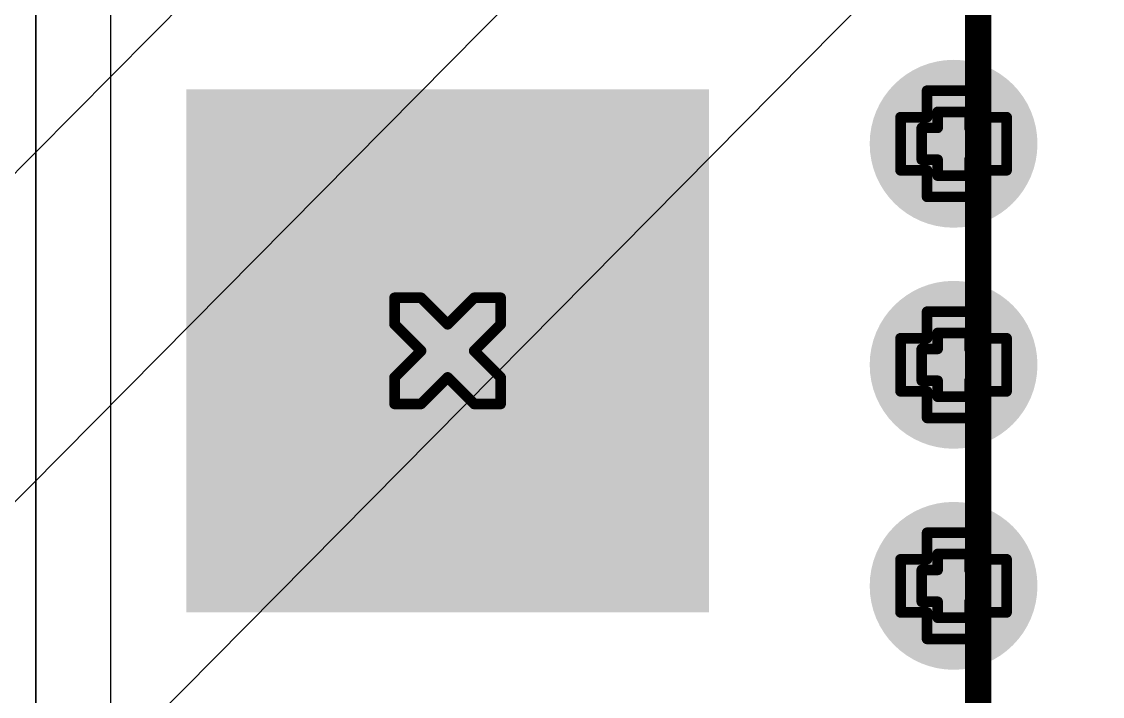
# Model space of a CAD drawing. Header units: inches. Extents: x -4 to 5258, y -4 to 5281.
# Drawn here: x 127.42 to 132.6, y 99.17 to 102.4 of the extents above; entities that cross this region are included whole.
import ezdxf

# ---------------------------------------------------------------- set-up
doc = ezdxf.new("R2010")
doc.units = ezdxf.units.IN
for name, color, linetype in [('Bottom Layer', 5, 'Continuous'), ('Bottom Solder', 6, 'Continuous'), ('Drill Drawing', 1, 'Continuous'), ('Layer 1', 16, 'Continuous'), ('Layer 2', 76, 'Continuous'), ('Multi-Layer', 9, 'Continuous'), ('Pad Holes', 156, 'Continuous'), ('Top Layer', 1, 'Continuous'), ('Top Overlay', 2, 'Continuous'), ('Top Solder', 216, 'Continuous'), ('Via Holes', 16, 'Continuous')]:
    doc.layers.add(name, color=color, linetype=linetype)

# ---------------------------------------------------------------- blocks, each defined once
blk = doc.blocks.new('13_WQFN_HR__3_2__31')
at = {"layer": 'Top Solder'}
for p in [(-0.5467, -0.9227), (0.575, 1.81), (1.1783, -0.9227)]:
    blk.add_line(p, (5220.6763, 5271.621), dxfattribs=at)
blk = doc.blocks.new('DB128L_5_08_3P_OG_S_216')
at = {"layer": 'Bottom Layer'}
blk.add_hatch(color=5, dxfattribs=at).paths.add_polyline_path([(-6.28, 1.2), (-3.88, 1.2), (-3.88, -1.2), (-6.28, -1.2)])
at = {"layer": 'Bottom Solder'}
blk.add_hatch(color=6, dxfattribs=at).paths.add_polyline_path([(-6.3308, 1.2508), (-3.8292, 1.2508), (-3.8292, -1.2508), (-6.3308, -1.2508)])
at = {"layer": 'Layer 1'}
blk.add_hatch(color=16, dxfattribs=at).paths.add_polyline_path([(-6.28, 1.2), (-3.88, 1.2), (-3.88, -1.2), (-6.28, -1.2)])
at = {"layer": 'Layer 2'}
blk.add_hatch(color=76, dxfattribs=at).paths.add_polyline_path([(-6.28, 1.2), (-3.88, 1.2), (-3.88, -1.2), (-6.28, -1.2)])
at = {"layer": 'Multi-Layer'}
blk.add_hatch(color=9, dxfattribs=at).paths.add_polyline_path([(-6.28, 1.2), (-3.88, 1.2), (-3.88, -1.2), (-6.28, -1.2)])
at = {"layer": 'Pad Holes'}
h = blk.add_hatch(color=7, dxfattribs=at)
edge = h.paths.add_edge_path()
edge.add_arc((-5.08, 0), 0.8, 0, 360)
at = {"layer": 'Top Layer'}
blk.add_hatch(color=1, dxfattribs=at).paths.add_polyline_path([(-6.28, 1.2), (-3.88, 1.2), (-3.88, -1.2), (-6.28, -1.2)])
at = {"layer": 'Top Solder'}
blk.add_hatch(color=216, dxfattribs=at).paths.add_polyline_path([(-6.3308, 1.2508), (-3.8292, 1.2508), (-3.8292, -1.2508), (-6.3308, -1.2508)])
at = {"layer": 'Top Overlay'}
blk.add_lwpolyline([(-7.62, -5.1, 0.127, 0.127, 0), (-7.62, 5, 0.127, 0.127, 0)], format="xyseb", dxfattribs=at)

msp = doc.modelspace()

# ---------------------------------------------------------------- hatches: boundary and pattern name
at = {"layer": 'Bottom Layer'}
h = msp.add_hatch(color=5, dxfattribs=at)
edge = h.paths.add_edge_path()
edge.add_arc((131.8852, 101.812), 0.3, 0, 360)
h = msp.add_hatch(color=5, dxfattribs=at)
edge = h.paths.add_edge_path()
edge.add_arc((131.8852, 100.7543), 0.3, 0, 360)
h = msp.add_hatch(color=5, dxfattribs=at)
edge = h.paths.add_edge_path()
edge.add_arc((131.8852, 99.6967), 0.3, 0, 360)
at = {"layer": 'Bottom Solder'}
h = msp.add_hatch(color=6, dxfattribs=at)
edge = h.paths.add_edge_path()
edge.add_arc((131.8852, 101.812), 0.4016, 0, 360)
h = msp.add_hatch(color=6, dxfattribs=at)
edge = h.paths.add_edge_path()
edge.add_arc((131.8852, 100.7543), 0.4016, 0, 360)
h = msp.add_hatch(color=6, dxfattribs=at)
edge = h.paths.add_edge_path()
edge.add_arc((131.8852, 99.6967), 0.4016, 0, 360)
at = {"layer": 'Layer 1'}
h = msp.add_hatch(color=16, dxfattribs=at)
edge = h.paths.add_edge_path()
edge.add_arc((131.8852, 101.812), 0.3, 0, 360)
h = msp.add_hatch(color=16, dxfattribs=at)
edge = h.paths.add_edge_path()
edge.add_arc((131.8852, 100.7543), 0.3, 0, 360)
h = msp.add_hatch(color=16, dxfattribs=at)
edge = h.paths.add_edge_path()
edge.add_arc((131.8852, 99.6967), 0.3, 0, 360)
at = {"layer": 'Layer 2'}
h = msp.add_hatch(color=76, dxfattribs=at)
edge = h.paths.add_edge_path()
edge.add_arc((131.8852, 101.812), 0.3, 0, 360)
h = msp.add_hatch(color=76, dxfattribs=at)
edge = h.paths.add_edge_path()
edge.add_arc((131.8852, 100.7543), 0.3, 0, 360)
h = msp.add_hatch(color=76, dxfattribs=at)
edge = h.paths.add_edge_path()
edge.add_arc((131.8852, 99.6967), 0.3, 0, 360)
at = {"layer": 'Top Layer'}
h = msp.add_hatch(color=1, dxfattribs=at)
edge = h.paths.add_edge_path()
edge.add_arc((131.8852, 101.812), 0.3, 0, 360)
h = msp.add_hatch(color=1, dxfattribs=at)
edge = h.paths.add_edge_path()
edge.add_arc((131.8852, 100.7543), 0.3, 0, 360)
h = msp.add_hatch(color=1, dxfattribs=at)
edge = h.paths.add_edge_path()
edge.add_arc((131.8852, 99.6967), 0.3, 0, 360)
at = {"layer": 'Top Solder'}
h = msp.add_hatch(color=216, dxfattribs=at)
edge = h.paths.add_edge_path()
edge.add_arc((131.8852, 101.812), 0.4016, 0, 360)
h = msp.add_hatch(color=216, dxfattribs=at)
edge = h.paths.add_edge_path()
edge.add_arc((131.8852, 100.7543), 0.4016, 0, 360)
h = msp.add_hatch(color=216, dxfattribs=at)
edge = h.paths.add_edge_path()
edge.add_arc((131.8852, 99.6967), 0.4016, 0, 360)
at = {"layer": 'Via Holes'}
h = msp.add_hatch(color=7, dxfattribs=at)
edge = h.paths.add_edge_path()
edge.add_arc((131.8852, 101.812), 0.15, 0, 360)
h = msp.add_hatch(color=7, dxfattribs=at)
edge = h.paths.add_edge_path()
edge.add_arc((131.8852, 100.7543), 0.15, 0, 360)
h = msp.add_hatch(color=7, dxfattribs=at)
edge = h.paths.add_edge_path()
edge.add_arc((131.8852, 99.6967), 0.15, 0, 360)

# ---------------------------------------------------------------- linework, layer by layer
at = {"layer": 'Drill Drawing'}
for points in [[(131.7582, 101.939, 0.0508, 0.0508, 0), (131.7582, 102.066, 0.0508, 0.0508, 0)], [(131.7582, 102.066, 0.0508, 0.0508, 0), (132.0122, 102.066, 0.0508, 0.0508, 0)], [(132.0122, 101.939, 0.0508, 0.0508, 0), (132.0122, 102.066, 0.0508, 0.0508, 0)], [(131.809, 101.8882, 0.0508, 0.0508, 0), (131.809, 101.9644, 0.0508, 0.0508, 0)], [(131.809, 101.9644, 0.0508, 0.0508, 0), (131.9614, 101.9644, 0.0508, 0.0508, 0)], [(131.9614, 101.8882, 0.0508, 0.0508, 0), (131.9614, 101.9644, 0.0508, 0.0508, 0)], [(131.6312, 101.685, 0.0508, 0.0508, 0), (131.6312, 101.939, 0.0508, 0.0508, 0)], [(131.6312, 101.939, 0.0508, 0.0508, 0), (131.7582, 101.939, 0.0508, 0.0508, 0)], [(132.0122, 101.939, 0.0508, 0.0508, 0), (132.1392, 101.939, 0.0508, 0.0508, 0)], [(132.1392, 101.685, 0.0508, 0.0508, 0), (132.1392, 101.939, 0.0508, 0.0508, 0)], [(131.7328, 101.7358, 0.0508, 0.0508, 0), (131.7328, 101.8882, 0.0508, 0.0508, 0)], [(131.7328, 101.8882, 0.0508, 0.0508, 0), (131.809, 101.8882, 0.0508, 0.0508, 0)], [(131.9614, 101.8882, 0.0508, 0.0508, 0), (132.0376, 101.8882, 0.0508, 0.0508, 0)], [(132.0376, 101.7358, 0.0508, 0.0508, 0), (132.0376, 101.8882, 0.0508, 0.0508, 0)], [(131.7328, 101.7358, 0.0508, 0.0508, 0), (131.809, 101.7358, 0.0508, 0.0508, 0)], [(131.809, 101.6596, 0.0508, 0.0508, 0), (131.809, 101.7358, 0.0508, 0.0508, 0)], [(131.9614, 101.7358, 0.0508, 0.0508, 0), (132.0376, 101.7358, 0.0508, 0.0508, 0)], [(131.9614, 101.6596, 0.0508, 0.0508, 0), (131.9614, 101.7358, 0.0508, 0.0508, 0)], [(131.6312, 101.685, 0.0508, 0.0508, 0), (131.7582, 101.685, 0.0508, 0.0508, 0)], [(131.7582, 101.558, 0.0508, 0.0508, 0), (131.7582, 101.685, 0.0508, 0.0508, 0)], [(131.809, 101.6596, 0.0508, 0.0508, 0), (131.9614, 101.6596, 0.0508, 0.0508, 0)], [(132.0122, 101.685, 0.0508, 0.0508, 0), (132.1392, 101.685, 0.0508, 0.0508, 0)], [(132.0122, 101.558, 0.0508, 0.0508, 0), (132.0122, 101.685, 0.0508, 0.0508, 0)], [(131.7582, 101.558, 0.0508, 0.0508, 0), (132.0122, 101.558, 0.0508, 0.0508, 0)], [(129.2089, 100.9481, 0.0508, 0.0508, 0), (129.2089, 101.0751, 0.0508, 0.0508, 0)], [(129.2089, 101.0751, 0.0508, 0.0508, 0), (129.3359, 101.0751, 0.0508, 0.0508, 0)], [(129.3359, 101.0751, 0.0508, 0.0508, 0), (129.4629, 100.9481, 0.0508, 0.0508, 0)], [(129.4629, 100.9481, 0.0508, 0.0508, 0), (129.5899, 101.0751, 0.0508, 0.0508, 0)], [(129.5899, 101.0751, 0.0508, 0.0508, 0), (129.7169, 101.0751, 0.0508, 0.0508, 0)], [(129.7169, 100.9481, 0.0508, 0.0508, 0), (129.7169, 101.0751, 0.0508, 0.0508, 0)], [(131.7582, 100.8813, 0.0508, 0.0508, 0), (131.7582, 101.0083, 0.0508, 0.0508, 0)], [(131.7582, 101.0083, 0.0508, 0.0508, 0), (132.0122, 101.0083, 0.0508, 0.0508, 0)], [(132.0122, 100.8813, 0.0508, 0.0508, 0), (132.0122, 101.0083, 0.0508, 0.0508, 0)], [(129.2089, 100.9481, 0.0508, 0.0508, 0), (129.3359, 100.8211, 0.0508, 0.0508, 0)], [(129.5899, 100.8211, 0.0508, 0.0508, 0), (129.7169, 100.9481, 0.0508, 0.0508, 0)], [(131.6312, 100.6273, 0.0508, 0.0508, 0), (131.6312, 100.8813, 0.0508, 0.0508, 0)], [(131.6312, 100.8813, 0.0508, 0.0508, 0), (131.7582, 100.8813, 0.0508, 0.0508, 0)], [(131.809, 100.8305, 0.0508, 0.0508, 0), (131.809, 100.9067, 0.0508, 0.0508, 0)], [(131.809, 100.9067, 0.0508, 0.0508, 0), (131.9614, 100.9067, 0.0508, 0.0508, 0)], [(131.9614, 100.8305, 0.0508, 0.0508, 0), (131.9614, 100.9067, 0.0508, 0.0508, 0)], [(132.0122, 100.8813, 0.0508, 0.0508, 0), (132.1392, 100.8813, 0.0508, 0.0508, 0)], [(132.1392, 100.6273, 0.0508, 0.0508, 0), (132.1392, 100.8813, 0.0508, 0.0508, 0)], [(129.2089, 100.6941, 0.0508, 0.0508, 0), (129.3359, 100.8211, 0.0508, 0.0508, 0)], [(129.5899, 100.8211, 0.0508, 0.0508, 0), (129.7169, 100.6941, 0.0508, 0.0508, 0)], [(131.7328, 100.6781, 0.0508, 0.0508, 0), (131.7328, 100.8305, 0.0508, 0.0508, 0)], [(131.7328, 100.8305, 0.0508, 0.0508, 0), (131.809, 100.8305, 0.0508, 0.0508, 0)], [(131.9614, 100.8305, 0.0508, 0.0508, 0), (132.0376, 100.8305, 0.0508, 0.0508, 0)], [(132.0376, 100.6781, 0.0508, 0.0508, 0), (132.0376, 100.8305, 0.0508, 0.0508, 0)], [(129.2089, 100.5671, 0.0508, 0.0508, 0), (129.2089, 100.6941, 0.0508, 0.0508, 0)], [(129.3359, 100.5671, 0.0508, 0.0508, 0), (129.4629, 100.6941, 0.0508, 0.0508, 0)], [(129.4629, 100.6941, 0.0508, 0.0508, 0), (129.5899, 100.5671, 0.0508, 0.0508, 0)], [(129.7169, 100.5671, 0.0508, 0.0508, 0), (129.7169, 100.6941, 0.0508, 0.0508, 0)], [(131.7328, 100.6781, 0.0508, 0.0508, 0), (131.809, 100.6781, 0.0508, 0.0508, 0)], [(131.809, 100.6019, 0.0508, 0.0508, 0), (131.809, 100.6781, 0.0508, 0.0508, 0)], [(131.9614, 100.6781, 0.0508, 0.0508, 0), (132.0376, 100.6781, 0.0508, 0.0508, 0)], [(131.9614, 100.6019, 0.0508, 0.0508, 0), (131.9614, 100.6781, 0.0508, 0.0508, 0)], [(131.6312, 100.6273, 0.0508, 0.0508, 0), (131.7582, 100.6273, 0.0508, 0.0508, 0)], [(131.7582, 100.5003, 0.0508, 0.0508, 0), (131.7582, 100.6273, 0.0508, 0.0508, 0)], [(132.0122, 100.6273, 0.0508, 0.0508, 0), (132.1392, 100.6273, 0.0508, 0.0508, 0)], [(132.0122, 100.5003, 0.0508, 0.0508, 0), (132.0122, 100.6273, 0.0508, 0.0508, 0)], [(129.2089, 100.5671, 0.0508, 0.0508, 0), (129.3359, 100.5671, 0.0508, 0.0508, 0)], [(129.5899, 100.5671, 0.0508, 0.0508, 0), (129.7169, 100.5671, 0.0508, 0.0508, 0)], [(131.809, 100.6019, 0.0508, 0.0508, 0), (131.9614, 100.6019, 0.0508, 0.0508, 0)], [(131.7582, 100.5003, 0.0508, 0.0508, 0), (132.0122, 100.5003, 0.0508, 0.0508, 0)], [(131.7582, 99.8237, 0.0508, 0.0508, 0), (131.7582, 99.9507, 0.0508, 0.0508, 0)], [(131.7582, 99.9507, 0.0508, 0.0508, 0), (132.0122, 99.9507, 0.0508, 0.0508, 0)], [(132.0122, 99.8237, 0.0508, 0.0508, 0), (132.0122, 99.9507, 0.0508, 0.0508, 0)], [(131.809, 99.7729, 0.0508, 0.0508, 0), (131.809, 99.8491, 0.0508, 0.0508, 0)], [(131.809, 99.8491, 0.0508, 0.0508, 0), (131.9614, 99.8491, 0.0508, 0.0508, 0)], [(131.9614, 99.7729, 0.0508, 0.0508, 0), (131.9614, 99.8491, 0.0508, 0.0508, 0)], [(131.6312, 99.5697, 0.0508, 0.0508, 0), (131.6312, 99.8237, 0.0508, 0.0508, 0)], [(131.6312, 99.8237, 0.0508, 0.0508, 0), (131.7582, 99.8237, 0.0508, 0.0508, 0)], [(132.0122, 99.8237, 0.0508, 0.0508, 0), (132.1392, 99.8237, 0.0508, 0.0508, 0)], [(132.1392, 99.5697, 0.0508, 0.0508, 0), (132.1392, 99.8237, 0.0508, 0.0508, 0)], [(131.7328, 99.6205, 0.0508, 0.0508, 0), (131.7328, 99.7729, 0.0508, 0.0508, 0)], [(131.7328, 99.7729, 0.0508, 0.0508, 0), (131.809, 99.7729, 0.0508, 0.0508, 0)], [(131.9614, 99.7729, 0.0508, 0.0508, 0), (132.0376, 99.7729, 0.0508, 0.0508, 0)], [(132.0376, 99.6205, 0.0508, 0.0508, 0), (132.0376, 99.7729, 0.0508, 0.0508, 0)], [(131.7328, 99.6205, 0.0508, 0.0508, 0), (131.809, 99.6205, 0.0508, 0.0508, 0)], [(131.809, 99.5443, 0.0508, 0.0508, 0), (131.809, 99.6205, 0.0508, 0.0508, 0)], [(131.9614, 99.6205, 0.0508, 0.0508, 0), (132.0376, 99.6205, 0.0508, 0.0508, 0)], [(131.9614, 99.5443, 0.0508, 0.0508, 0), (131.9614, 99.6205, 0.0508, 0.0508, 0)], [(131.6312, 99.5697, 0.0508, 0.0508, 0), (131.7582, 99.5697, 0.0508, 0.0508, 0)], [(131.7582, 99.4427, 0.0508, 0.0508, 0), (131.7582, 99.5697, 0.0508, 0.0508, 0)], [(131.809, 99.5443, 0.0508, 0.0508, 0), (131.9614, 99.5443, 0.0508, 0.0508, 0)], [(132.0122, 99.5697, 0.0508, 0.0508, 0), (132.1392, 99.5697, 0.0508, 0.0508, 0)], [(132.0122, 99.4427, 0.0508, 0.0508, 0), (132.0122, 99.5697, 0.0508, 0.0508, 0)], [(131.7582, 99.4427, 0.0508, 0.0508, 0), (132.0122, 99.4427, 0.0508, 0.0508, 0)]]:
    msp.add_lwpolyline(points, format="xyseb", dxfattribs=at)
for points in [[(131.7455, 102.066, 0.0254, 0.0254, 1), (131.7709, 102.066, 0.0254, 0.0254, 1)], [(131.7455, 102.066, 0.0254, 0.0254, 1), (131.7709, 102.066, 0.0254, 0.0254, 1)], [(131.9995, 102.066, 0.0254, 0.0254, 1), (132.0249, 102.066, 0.0254, 0.0254, 1)], [(131.9995, 102.066, 0.0254, 0.0254, 1), (132.0249, 102.066, 0.0254, 0.0254, 1)], [(131.7963, 101.9644, 0.0254, 0.0254, 1), (131.8217, 101.9644, 0.0254, 0.0254, 1)], [(131.7963, 101.9644, 0.0254, 0.0254, 1), (131.8217, 101.9644, 0.0254, 0.0254, 1)], [(131.9487, 101.9644, 0.0254, 0.0254, 1), (131.9741, 101.9644, 0.0254, 0.0254, 1)], [(131.9487, 101.9644, 0.0254, 0.0254, 1), (131.9741, 101.9644, 0.0254, 0.0254, 1)], [(131.6185, 101.939, 0.0254, 0.0254, 1), (131.6439, 101.939, 0.0254, 0.0254, 1)], [(131.6185, 101.939, 0.0254, 0.0254, 1), (131.6439, 101.939, 0.0254, 0.0254, 1)], [(131.7455, 101.939, 0.0254, 0.0254, 1), (131.7709, 101.939, 0.0254, 0.0254, 1)], [(131.7455, 101.939, 0.0254, 0.0254, 1), (131.7709, 101.939, 0.0254, 0.0254, 1)], [(131.9995, 101.939, 0.0254, 0.0254, 1), (132.0249, 101.939, 0.0254, 0.0254, 1)], [(131.9995, 101.939, 0.0254, 0.0254, 1), (132.0249, 101.939, 0.0254, 0.0254, 1)], [(132.1265, 101.939, 0.0254, 0.0254, 1), (132.1519, 101.939, 0.0254, 0.0254, 1)], [(132.1265, 101.939, 0.0254, 0.0254, 1), (132.1519, 101.939, 0.0254, 0.0254, 1)], [(131.7201, 101.8882, 0.0254, 0.0254, 1), (131.7455, 101.8882, 0.0254, 0.0254, 1)], [(131.7201, 101.8882, 0.0254, 0.0254, 1), (131.7455, 101.8882, 0.0254, 0.0254, 1)], [(131.7963, 101.8882, 0.0254, 0.0254, 1), (131.8217, 101.8882, 0.0254, 0.0254, 1)], [(131.7963, 101.8882, 0.0254, 0.0254, 1), (131.8217, 101.8882, 0.0254, 0.0254, 1)], [(131.9487, 101.8882, 0.0254, 0.0254, 1), (131.9741, 101.8882, 0.0254, 0.0254, 1)], [(131.9487, 101.8882, 0.0254, 0.0254, 1), (131.9741, 101.8882, 0.0254, 0.0254, 1)], [(132.0249, 101.8882, 0.0254, 0.0254, 1), (132.0503, 101.8882, 0.0254, 0.0254, 1)], [(132.0249, 101.8882, 0.0254, 0.0254, 1), (132.0503, 101.8882, 0.0254, 0.0254, 1)], [(131.7201, 101.7358, 0.0254, 0.0254, 1), (131.7455, 101.7358, 0.0254, 0.0254, 1)], [(131.7201, 101.7358, 0.0254, 0.0254, 1), (131.7455, 101.7358, 0.0254, 0.0254, 1)], [(131.7963, 101.7358, 0.0254, 0.0254, 1), (131.8217, 101.7358, 0.0254, 0.0254, 1)], [(131.7963, 101.7358, 0.0254, 0.0254, 1), (131.8217, 101.7358, 0.0254, 0.0254, 1)], [(131.9487, 101.7358, 0.0254, 0.0254, 1), (131.9741, 101.7358, 0.0254, 0.0254, 1)], [(131.9487, 101.7358, 0.0254, 0.0254, 1), (131.9741, 101.7358, 0.0254, 0.0254, 1)], [(132.0249, 101.7358, 0.0254, 0.0254, 1), (132.0503, 101.7358, 0.0254, 0.0254, 1)], [(132.0249, 101.7358, 0.0254, 0.0254, 1), (132.0503, 101.7358, 0.0254, 0.0254, 1)], [(131.6185, 101.685, 0.0254, 0.0254, 1), (131.6439, 101.685, 0.0254, 0.0254, 1)], [(131.6185, 101.685, 0.0254, 0.0254, 1), (131.6439, 101.685, 0.0254, 0.0254, 1)], [(131.7455, 101.685, 0.0254, 0.0254, 1), (131.7709, 101.685, 0.0254, 0.0254, 1)], [(131.7455, 101.685, 0.0254, 0.0254, 1), (131.7709, 101.685, 0.0254, 0.0254, 1)], [(131.7963, 101.6596, 0.0254, 0.0254, 1), (131.8217, 101.6596, 0.0254, 0.0254, 1)], [(131.7963, 101.6596, 0.0254, 0.0254, 1), (131.8217, 101.6596, 0.0254, 0.0254, 1)], [(131.9487, 101.6596, 0.0254, 0.0254, 1), (131.9741, 101.6596, 0.0254, 0.0254, 1)], [(131.9487, 101.6596, 0.0254, 0.0254, 1), (131.9741, 101.6596, 0.0254, 0.0254, 1)], [(131.9995, 101.685, 0.0254, 0.0254, 1), (132.0249, 101.685, 0.0254, 0.0254, 1)], [(131.9995, 101.685, 0.0254, 0.0254, 1), (132.0249, 101.685, 0.0254, 0.0254, 1)], [(132.1265, 101.685, 0.0254, 0.0254, 1), (132.1519, 101.685, 0.0254, 0.0254, 1)], [(132.1265, 101.685, 0.0254, 0.0254, 1), (132.1519, 101.685, 0.0254, 0.0254, 1)], [(131.7455, 101.558, 0.0254, 0.0254, 1), (131.7709, 101.558, 0.0254, 0.0254, 1)], [(131.7455, 101.558, 0.0254, 0.0254, 1), (131.7709, 101.558, 0.0254, 0.0254, 1)], [(131.9995, 101.558, 0.0254, 0.0254, 1), (132.0249, 101.558, 0.0254, 0.0254, 1)], [(131.9995, 101.558, 0.0254, 0.0254, 1), (132.0249, 101.558, 0.0254, 0.0254, 1)], [(129.1962, 101.0751, 0.0254, 0.0254, 1), (129.2216, 101.0751, 0.0254, 0.0254, 1)], [(129.1962, 101.0751, 0.0254, 0.0254, 1), (129.2216, 101.0751, 0.0254, 0.0254, 1)], [(129.3232, 101.0751, 0.0254, 0.0254, 1), (129.3486, 101.0751, 0.0254, 0.0254, 1)], [(129.3232, 101.0751, 0.0254, 0.0254, 1), (129.3486, 101.0751, 0.0254, 0.0254, 1)], [(129.5772, 101.0751, 0.0254, 0.0254, 1), (129.6026, 101.0751, 0.0254, 0.0254, 1)], [(129.5772, 101.0751, 0.0254, 0.0254, 1), (129.6026, 101.0751, 0.0254, 0.0254, 1)], [(129.7042, 101.0751, 0.0254, 0.0254, 1), (129.7296, 101.0751, 0.0254, 0.0254, 1)], [(129.7042, 101.0751, 0.0254, 0.0254, 1), (129.7296, 101.0751, 0.0254, 0.0254, 1)], [(131.7455, 101.0083, 0.0254, 0.0254, 1), (131.7709, 101.0083, 0.0254, 0.0254, 1)], [(131.7455, 101.0083, 0.0254, 0.0254, 1), (131.7709, 101.0083, 0.0254, 0.0254, 1)], [(131.9995, 101.0083, 0.0254, 0.0254, 1), (132.0249, 101.0083, 0.0254, 0.0254, 1)], [(131.9995, 101.0083, 0.0254, 0.0254, 1), (132.0249, 101.0083, 0.0254, 0.0254, 1)], [(129.1962, 100.9481, 0.0254, 0.0254, 1), (129.2216, 100.9481, 0.0254, 0.0254, 1)], [(129.1962, 100.9481, 0.0254, 0.0254, 1), (129.2216, 100.9481, 0.0254, 0.0254, 1)], [(129.4502, 100.9481, 0.0254, 0.0254, 1), (129.4756, 100.9481, 0.0254, 0.0254, 1)], [(129.4502, 100.9481, 0.0254, 0.0254, 1), (129.4756, 100.9481, 0.0254, 0.0254, 1)], [(129.7042, 100.9481, 0.0254, 0.0254, 1), (129.7296, 100.9481, 0.0254, 0.0254, 1)], [(129.7042, 100.9481, 0.0254, 0.0254, 1), (129.7296, 100.9481, 0.0254, 0.0254, 1)], [(131.6185, 100.8813, 0.0254, 0.0254, 1), (131.6439, 100.8813, 0.0254, 0.0254, 1)], [(131.6185, 100.8813, 0.0254, 0.0254, 1), (131.6439, 100.8813, 0.0254, 0.0254, 1)], [(131.7455, 100.8813, 0.0254, 0.0254, 1), (131.7709, 100.8813, 0.0254, 0.0254, 1)], [(131.7455, 100.8813, 0.0254, 0.0254, 1), (131.7709, 100.8813, 0.0254, 0.0254, 1)], [(131.7963, 100.9067, 0.0254, 0.0254, 1), (131.8217, 100.9067, 0.0254, 0.0254, 1)], [(131.7963, 100.9067, 0.0254, 0.0254, 1), (131.8217, 100.9067, 0.0254, 0.0254, 1)], [(131.9487, 100.9067, 0.0254, 0.0254, 1), (131.9741, 100.9067, 0.0254, 0.0254, 1)], [(131.9487, 100.9067, 0.0254, 0.0254, 1), (131.9741, 100.9067, 0.0254, 0.0254, 1)], [(131.9995, 100.8813, 0.0254, 0.0254, 1), (132.0249, 100.8813, 0.0254, 0.0254, 1)], [(131.9995, 100.8813, 0.0254, 0.0254, 1), (132.0249, 100.8813, 0.0254, 0.0254, 1)], [(132.1265, 100.8813, 0.0254, 0.0254, 1), (132.1519, 100.8813, 0.0254, 0.0254, 1)], [(132.1265, 100.8813, 0.0254, 0.0254, 1), (132.1519, 100.8813, 0.0254, 0.0254, 1)], [(129.3232, 100.8211, 0.0254, 0.0254, 1), (129.3486, 100.8211, 0.0254, 0.0254, 1)], [(129.3232, 100.8211, 0.0254, 0.0254, 1), (129.3486, 100.8211, 0.0254, 0.0254, 1)], [(129.5772, 100.8211, 0.0254, 0.0254, 1), (129.6026, 100.8211, 0.0254, 0.0254, 1)], [(129.5772, 100.8211, 0.0254, 0.0254, 1), (129.6026, 100.8211, 0.0254, 0.0254, 1)], [(131.7201, 100.8305, 0.0254, 0.0254, 1), (131.7455, 100.8305, 0.0254, 0.0254, 1)], [(131.7201, 100.8305, 0.0254, 0.0254, 1), (131.7455, 100.8305, 0.0254, 0.0254, 1)], [(131.7963, 100.8305, 0.0254, 0.0254, 1), (131.8217, 100.8305, 0.0254, 0.0254, 1)], [(131.7963, 100.8305, 0.0254, 0.0254, 1), (131.8217, 100.8305, 0.0254, 0.0254, 1)], [(131.9487, 100.8305, 0.0254, 0.0254, 1), (131.9741, 100.8305, 0.0254, 0.0254, 1)], [(131.9487, 100.8305, 0.0254, 0.0254, 1), (131.9741, 100.8305, 0.0254, 0.0254, 1)], [(132.0249, 100.8305, 0.0254, 0.0254, 1), (132.0503, 100.8305, 0.0254, 0.0254, 1)], [(132.0249, 100.8305, 0.0254, 0.0254, 1), (132.0503, 100.8305, 0.0254, 0.0254, 1)], [(129.1962, 100.6941, 0.0254, 0.0254, 1), (129.2216, 100.6941, 0.0254, 0.0254, 1)], [(129.1962, 100.6941, 0.0254, 0.0254, 1), (129.2216, 100.6941, 0.0254, 0.0254, 1)], [(129.4502, 100.6941, 0.0254, 0.0254, 1), (129.4756, 100.6941, 0.0254, 0.0254, 1)], [(129.4502, 100.6941, 0.0254, 0.0254, 1), (129.4756, 100.6941, 0.0254, 0.0254, 1)], [(129.7042, 100.6941, 0.0254, 0.0254, 1), (129.7296, 100.6941, 0.0254, 0.0254, 1)], [(129.7042, 100.6941, 0.0254, 0.0254, 1), (129.7296, 100.6941, 0.0254, 0.0254, 1)], [(131.7201, 100.6781, 0.0254, 0.0254, 1), (131.7455, 100.6781, 0.0254, 0.0254, 1)], [(131.7201, 100.6781, 0.0254, 0.0254, 1), (131.7455, 100.6781, 0.0254, 0.0254, 1)], [(131.7963, 100.6781, 0.0254, 0.0254, 1), (131.8217, 100.6781, 0.0254, 0.0254, 1)], [(131.7963, 100.6781, 0.0254, 0.0254, 1), (131.8217, 100.6781, 0.0254, 0.0254, 1)], [(131.9487, 100.6781, 0.0254, 0.0254, 1), (131.9741, 100.6781, 0.0254, 0.0254, 1)], [(131.9487, 100.6781, 0.0254, 0.0254, 1), (131.9741, 100.6781, 0.0254, 0.0254, 1)], [(132.0249, 100.6781, 0.0254, 0.0254, 1), (132.0503, 100.6781, 0.0254, 0.0254, 1)], [(132.0249, 100.6781, 0.0254, 0.0254, 1), (132.0503, 100.6781, 0.0254, 0.0254, 1)], [(131.6185, 100.6273, 0.0254, 0.0254, 1), (131.6439, 100.6273, 0.0254, 0.0254, 1)], [(131.6185, 100.6273, 0.0254, 0.0254, 1), (131.6439, 100.6273, 0.0254, 0.0254, 1)], [(131.7455, 100.6273, 0.0254, 0.0254, 1), (131.7709, 100.6273, 0.0254, 0.0254, 1)], [(131.7455, 100.6273, 0.0254, 0.0254, 1), (131.7709, 100.6273, 0.0254, 0.0254, 1)], [(131.9995, 100.6273, 0.0254, 0.0254, 1), (132.0249, 100.6273, 0.0254, 0.0254, 1)], [(131.9995, 100.6273, 0.0254, 0.0254, 1), (132.0249, 100.6273, 0.0254, 0.0254, 1)], [(132.1265, 100.6273, 0.0254, 0.0254, 1), (132.1519, 100.6273, 0.0254, 0.0254, 1)], [(132.1265, 100.6273, 0.0254, 0.0254, 1), (132.1519, 100.6273, 0.0254, 0.0254, 1)], [(129.1962, 100.5671, 0.0254, 0.0254, 1), (129.2216, 100.5671, 0.0254, 0.0254, 1)], [(129.1962, 100.5671, 0.0254, 0.0254, 1), (129.2216, 100.5671, 0.0254, 0.0254, 1)], [(129.3232, 100.5671, 0.0254, 0.0254, 1), (129.3486, 100.5671, 0.0254, 0.0254, 1)], [(129.3232, 100.5671, 0.0254, 0.0254, 1), (129.3486, 100.5671, 0.0254, 0.0254, 1)], [(129.5772, 100.5671, 0.0254, 0.0254, 1), (129.6026, 100.5671, 0.0254, 0.0254, 1)], [(129.5772, 100.5671, 0.0254, 0.0254, 1), (129.6026, 100.5671, 0.0254, 0.0254, 1)], [(129.7042, 100.5671, 0.0254, 0.0254, 1), (129.7296, 100.5671, 0.0254, 0.0254, 1)], [(129.7042, 100.5671, 0.0254, 0.0254, 1), (129.7296, 100.5671, 0.0254, 0.0254, 1)], [(131.7963, 100.6019, 0.0254, 0.0254, 1), (131.8217, 100.6019, 0.0254, 0.0254, 1)], [(131.7963, 100.6019, 0.0254, 0.0254, 1), (131.8217, 100.6019, 0.0254, 0.0254, 1)], [(131.9487, 100.6019, 0.0254, 0.0254, 1), (131.9741, 100.6019, 0.0254, 0.0254, 1)], [(131.9487, 100.6019, 0.0254, 0.0254, 1), (131.9741, 100.6019, 0.0254, 0.0254, 1)], [(131.7455, 100.5003, 0.0254, 0.0254, 1), (131.7709, 100.5003, 0.0254, 0.0254, 1)], [(131.7455, 100.5003, 0.0254, 0.0254, 1), (131.7709, 100.5003, 0.0254, 0.0254, 1)], [(131.9995, 100.5003, 0.0254, 0.0254, 1), (132.0249, 100.5003, 0.0254, 0.0254, 1)], [(131.9995, 100.5003, 0.0254, 0.0254, 1), (132.0249, 100.5003, 0.0254, 0.0254, 1)], [(131.7455, 99.9507, 0.0254, 0.0254, 1), (131.7709, 99.9507, 0.0254, 0.0254, 1)], [(131.7455, 99.9507, 0.0254, 0.0254, 1), (131.7709, 99.9507, 0.0254, 0.0254, 1)], [(131.9995, 99.9507, 0.0254, 0.0254, 1), (132.0249, 99.9507, 0.0254, 0.0254, 1)], [(131.9995, 99.9507, 0.0254, 0.0254, 1), (132.0249, 99.9507, 0.0254, 0.0254, 1)], [(131.7963, 99.8491, 0.0254, 0.0254, 1), (131.8217, 99.8491, 0.0254, 0.0254, 1)], [(131.7963, 99.8491, 0.0254, 0.0254, 1), (131.8217, 99.8491, 0.0254, 0.0254, 1)], [(131.9487, 99.8491, 0.0254, 0.0254, 1), (131.9741, 99.8491, 0.0254, 0.0254, 1)], [(131.9487, 99.8491, 0.0254, 0.0254, 1), (131.9741, 99.8491, 0.0254, 0.0254, 1)], [(131.6185, 99.8237, 0.0254, 0.0254, 1), (131.6439, 99.8237, 0.0254, 0.0254, 1)], [(131.6185, 99.8237, 0.0254, 0.0254, 1), (131.6439, 99.8237, 0.0254, 0.0254, 1)], [(131.7455, 99.8237, 0.0254, 0.0254, 1), (131.7709, 99.8237, 0.0254, 0.0254, 1)], [(131.7455, 99.8237, 0.0254, 0.0254, 1), (131.7709, 99.8237, 0.0254, 0.0254, 1)], [(131.9995, 99.8237, 0.0254, 0.0254, 1), (132.0249, 99.8237, 0.0254, 0.0254, 1)], [(131.9995, 99.8237, 0.0254, 0.0254, 1), (132.0249, 99.8237, 0.0254, 0.0254, 1)], [(132.1265, 99.8237, 0.0254, 0.0254, 1), (132.1519, 99.8237, 0.0254, 0.0254, 1)], [(132.1265, 99.8237, 0.0254, 0.0254, 1), (132.1519, 99.8237, 0.0254, 0.0254, 1)], [(131.7201, 99.7729, 0.0254, 0.0254, 1), (131.7455, 99.7729, 0.0254, 0.0254, 1)], [(131.7201, 99.7729, 0.0254, 0.0254, 1), (131.7455, 99.7729, 0.0254, 0.0254, 1)], [(131.7963, 99.7729, 0.0254, 0.0254, 1), (131.8217, 99.7729, 0.0254, 0.0254, 1)], [(131.7963, 99.7729, 0.0254, 0.0254, 1), (131.8217, 99.7729, 0.0254, 0.0254, 1)], [(131.9487, 99.7729, 0.0254, 0.0254, 1), (131.9741, 99.7729, 0.0254, 0.0254, 1)], [(131.9487, 99.7729, 0.0254, 0.0254, 1), (131.9741, 99.7729, 0.0254, 0.0254, 1)], [(132.0249, 99.7729, 0.0254, 0.0254, 1), (132.0503, 99.7729, 0.0254, 0.0254, 1)], [(132.0249, 99.7729, 0.0254, 0.0254, 1), (132.0503, 99.7729, 0.0254, 0.0254, 1)], [(131.7201, 99.6205, 0.0254, 0.0254, 1), (131.7455, 99.6205, 0.0254, 0.0254, 1)], [(131.7201, 99.6205, 0.0254, 0.0254, 1), (131.7455, 99.6205, 0.0254, 0.0254, 1)], [(131.7963, 99.6205, 0.0254, 0.0254, 1), (131.8217, 99.6205, 0.0254, 0.0254, 1)], [(131.7963, 99.6205, 0.0254, 0.0254, 1), (131.8217, 99.6205, 0.0254, 0.0254, 1)], [(131.9487, 99.6205, 0.0254, 0.0254, 1), (131.9741, 99.6205, 0.0254, 0.0254, 1)], [(131.9487, 99.6205, 0.0254, 0.0254, 1), (131.9741, 99.6205, 0.0254, 0.0254, 1)], [(132.0249, 99.6205, 0.0254, 0.0254, 1), (132.0503, 99.6205, 0.0254, 0.0254, 1)], [(132.0249, 99.6205, 0.0254, 0.0254, 1), (132.0503, 99.6205, 0.0254, 0.0254, 1)], [(131.6185, 99.5697, 0.0254, 0.0254, 1), (131.6439, 99.5697, 0.0254, 0.0254, 1)], [(131.6185, 99.5697, 0.0254, 0.0254, 1), (131.6439, 99.5697, 0.0254, 0.0254, 1)], [(131.7455, 99.5697, 0.0254, 0.0254, 1), (131.7709, 99.5697, 0.0254, 0.0254, 1)], [(131.7455, 99.5697, 0.0254, 0.0254, 1), (131.7709, 99.5697, 0.0254, 0.0254, 1)], [(131.7963, 99.5443, 0.0254, 0.0254, 1), (131.8217, 99.5443, 0.0254, 0.0254, 1)], [(131.7963, 99.5443, 0.0254, 0.0254, 1), (131.8217, 99.5443, 0.0254, 0.0254, 1)], [(131.9487, 99.5443, 0.0254, 0.0254, 1), (131.9741, 99.5443, 0.0254, 0.0254, 1)], [(131.9487, 99.5443, 0.0254, 0.0254, 1), (131.9741, 99.5443, 0.0254, 0.0254, 1)], [(131.9995, 99.5697, 0.0254, 0.0254, 1), (132.0249, 99.5697, 0.0254, 0.0254, 1)], [(131.9995, 99.5697, 0.0254, 0.0254, 1), (132.0249, 99.5697, 0.0254, 0.0254, 1)], [(132.1265, 99.5697, 0.0254, 0.0254, 1), (132.1519, 99.5697, 0.0254, 0.0254, 1)], [(132.1265, 99.5697, 0.0254, 0.0254, 1), (132.1519, 99.5697, 0.0254, 0.0254, 1)], [(131.7455, 99.4427, 0.0254, 0.0254, 1), (131.7709, 99.4427, 0.0254, 0.0254, 1)], [(131.7455, 99.4427, 0.0254, 0.0254, 1), (131.7709, 99.4427, 0.0254, 0.0254, 1)], [(131.9995, 99.4427, 0.0254, 0.0254, 1), (132.0249, 99.4427, 0.0254, 0.0254, 1)], [(131.9995, 99.4427, 0.0254, 0.0254, 1), (132.0249, 99.4427, 0.0254, 0.0254, 1)]]:
    msp.add_lwpolyline(points, format="xyseb", close=True, dxfattribs=at)
at = {"layer": 'Layer 1'}
for p, q in [((127.491, 92.6636), (127.491, 103.2427)), ((127.491, 103.2427), (127.491, 92.6636))]:
    msp.add_line(p, q, dxfattribs=at)
at = {"layer": 'Top Layer'}
msp.add_line((127.8499, 89.5113), (127.8499, 105.2954), dxfattribs=at)

# ---------------------------------------------------------------- block references
msp.add_blockref('13_WQFN_HR__3_2__31', (37.0774, 9.2675))
at = {"rotation": 180}
msp.add_blockref('DB128L_5_08_3P_OG_S_216', (124.3829, 100.8211), dxfattribs=at)

doc.saveas('drawing.dxf')
